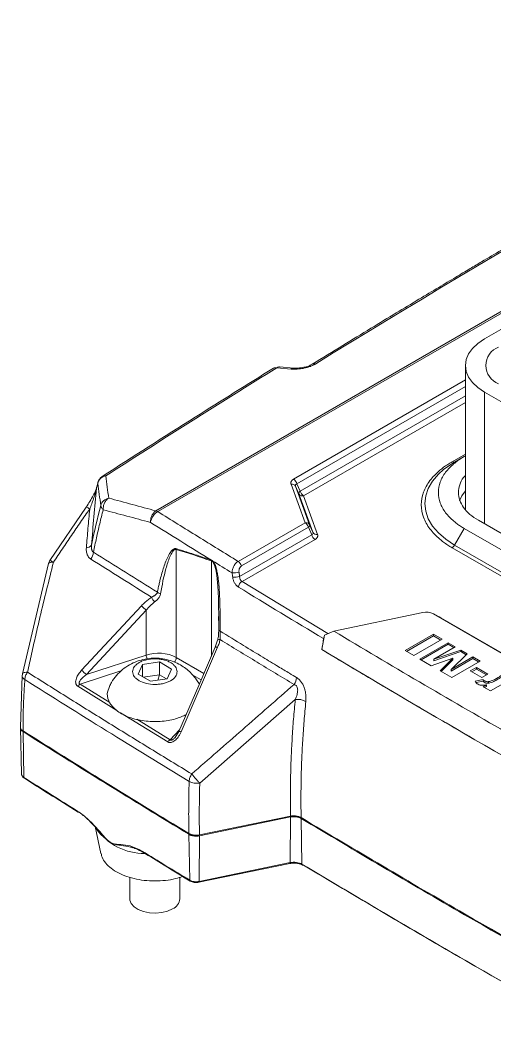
# Model space of a CAD drawing. Header units: millimetres. Extents: x 0 to 594, y 0 to 420.
# Drawn here: x 381.3 to 428.7, y 199.5 to 301 of the extents above; entities that cross this region are included whole.
import ezdxf

# ---------------------------------------------------------------- set-up
doc = ezdxf.new("R2010")
doc.units = ezdxf.units.MM
doc.header["$LTSCALE"] = 2

msp = doc.modelspace()

# ---------------------------------------------------------------- linework, layer by layer
at = {"color": 8, "linetype": 'Continuous', "lineweight": 15}
for p, q in [((479.608, 301.048), (394.825, 252.104)), ((479.286, 300.678), (395.008, 252.026)), ((408.569, 255.259), (425.724, 265.163)), ((425.724, 264.511), (408.901, 254.799)), ((427.628, 250.811), (427.628, 263.957)), ((409.235, 254.054), (425.724, 263.573)), ((425.724, 262.921), (409.567, 253.594)), ((424.405, 256.998), (425.724, 257.759)), ((389.013, 254.846), (389.055, 254.987)), ((400.359, 237.601), (400.359, 247.11)), ((403.419, 245.041), (411.999, 239.85)), ((423.264, 241.44), (423.263, 241.416)), ((396.852, 237.478), (399.618, 235.881)), ((391.41, 236.177), (387.241, 234.817)), ((399.336, 235.227), (398.515, 235.701)), ((387.008, 234.6), (390.926, 232.18)), ((387.241, 234.817), (390.207, 232.985)), ((391.281, 231.96), (395.998, 229.046)), ((392.9, 231.321), (396.229, 229.264)), ((396.229, 229.264), (397.192, 230.248))]:
    msp.add_line(p, q, dxfattribs=at)
at = {"color": 7, "linetype": 'Continuous', "lineweight": 15}
for p, q in [((427.628, 269.264), (435.123, 273.591)), ((408.329, 266.254), (406.903, 266.376)), ((408.597, 266.356), (407.172, 266.478)), ((425.724, 266.61), (425.724, 252.246)), ((440.497, 256.528), (427.628, 263.957)), ((425.612, 257.526), (424.655, 256.973)), ((425.724, 257.59), (425.612, 257.526)), ((389.042, 254.99), (388.92, 254.496)), ((389.127, 255.192), (389.022, 254.883)), ((409.714, 250.917), (408.314, 254.764)), ((408.773, 254.551), (410.174, 250.704)), ((409.107, 253.807), (408.773, 254.551)), ((408.901, 254.799), (409.235, 254.054)), ((410.508, 249.96), (409.107, 253.807)), ((409.567, 253.594), (410.968, 249.747)), ((387.854, 252.468), (384.229, 247.147)), ((403.033, 247.06), (409.714, 250.917)), ((439.896, 243.728), (427.027, 251.158)), ((410.046, 250.457), (403.365, 246.6)), ((410.38, 249.712), (410.046, 250.457)), ((410.508, 249.96), (410.174, 250.704)), ((425.612, 250.342), (424.655, 248.684)), ((438.482, 242.912), (425.612, 250.342)), ((403.178, 245.554), (410.38, 249.712)), ((410.712, 249.252), (403.419, 245.041)), ((396.852, 248.254), (396.852, 237.478)), ((437.275, 240.99), (424.405, 248.42)), ((424.655, 248.684), (437.525, 241.254)), ((384.1, 246.858), (381.495, 235.843)), ((384.107, 246.856), (384.089, 246.804)), ((400.352, 247.184), (400.368, 247.179)), ((403.121, 245.991), (403.178, 245.554)), ((387.402, 236.209), (393.375, 242.627)), ((387.881, 235.766), (393.854, 242.184)), ((393.854, 242.184), (393.854, 237.714)), ((421.487, 241.97), (412.576, 240.098)), ((444.65, 229.07), (422.536, 241.836)), ((401.087, 241.326), (401.087, 241.147)), ((401.092, 241.587), (401.092, 240.224)), ((423.097, 241.512), (423.264, 241.44)), ((423.264, 241.44), (445.378, 228.673)), ((411.388, 238.258), (411.651, 239.701)), ((419.711, 238.16), (422.54, 239.793)), ((422.54, 239.629), (419.853, 238.078)), ((422.54, 239.793), (423.416, 239.287)), ((422.54, 239.793), (422.54, 239.629)), ((423.275, 239.205), (422.54, 239.629)), ((400.981, 239.189), (400.743, 238.493)), ((423.416, 239.287), (420.588, 237.654)), ((421.18, 237.312), (424.008, 238.945)), ((424.008, 238.782), (421.321, 237.231)), ((424.008, 238.945), (424.722, 238.533)), ((424.008, 238.782), (424.008, 238.945)), ((424.581, 238.451), (424.008, 238.782)), ((387.881, 235.766), (393.854, 237.714)), ((400.972, 238.487), (397.345, 230.065)), ((420.588, 237.654), (419.711, 238.16)), ((424.722, 238.533), (422.565, 237.288)), ((422.565, 237.288), (425.276, 238.213)), ((425.276, 238.05), (422.565, 237.124)), ((425.922, 237.84), (424.317, 236.276)), ((425.276, 238.213), (425.922, 237.84)), ((425.276, 238.05), (425.276, 238.213)), ((425.817, 237.738), (425.276, 238.05)), ((393.491, 236.765), (393.043, 235.799)), ((395.164, 237.024), (393.491, 236.765)), ((393.491, 235.54), (393.491, 236.765)), ((396.389, 236.317), (395.164, 237.024)), ((395.164, 235.75), (395.164, 237.024)), ((422.326, 236.651), (421.18, 237.312)), ((424.488, 237.389), (422.326, 236.651)), ((422.565, 237.124), (422.565, 237.288)), ((423.211, 236.139), (424.488, 237.389)), ((424.488, 237.225), (423.316, 236.079)), ((424.317, 236.276), (426.474, 237.521)), ((426.474, 237.358), (424.317, 236.113)), ((427.19, 237.108), (424.361, 235.475)), ((424.488, 237.225), (424.488, 237.389)), ((426.474, 237.521), (427.19, 237.108)), ((426.474, 237.521), (426.474, 237.358)), ((427.048, 237.027), (426.474, 237.358)), ((381.469, 235.67), (381.285, 230.504)), ((381.475, 235.67), (381.49, 235.779)), ((381.49, 235.779), (381.503, 235.842)), ((393.043, 235.799), (394.268, 235.092)), ((393.559, 235.501), (395.164, 235.75)), ((395.164, 235.75), (395.019, 235.208)), ((395.164, 235.75), (395.874, 235.34)), ((395.941, 235.351), (396.389, 236.317)), ((424.361, 235.475), (423.211, 236.139)), ((424.317, 236.113), (424.317, 236.276)), ((426.221, 236.126), (426.829, 236.477)), ((427.364, 235.466), (426.221, 236.126)), ((426.829, 236.313), (426.363, 236.044)), ((426.829, 236.477), (427.972, 235.817)), ((426.829, 236.477), (426.829, 236.313)), ((427.83, 235.736), (426.829, 236.313)), ((427.972, 235.817), (427.364, 235.466)), ((394.268, 235.092), (395.941, 235.351)), ((426.695, 235.1), (427.497, 235.283)), ((427.497, 235.119), (426.802, 234.961)), ((427.497, 235.119), (427.497, 235.283)), ((427.51, 234.557), (427.846, 234.751)), ((428.245, 234.133), (427.51, 234.557)), ((427.846, 234.588), (427.652, 234.476)), ((427.846, 234.588), (427.846, 234.751)), ((428.026, 234.894), (428.026, 235.057)), ((430.294, 235.316), (428.245, 234.133)), ((408.738, 233.28), (399.202, 224.944)), ((381.286, 230.467), (381.405, 225.83)), ((397.125, 230.082), (396.732, 229.471)), ((399.172, 219.759), (408.268, 221.633)), ((408.268, 221.552), (399.172, 219.677)), ((408.228, 216.999), (408.268, 221.552)), ((409.324, 221.408), (409.409, 216.839)), ((388.746, 220.603), (389.332, 217.907)), ((398.196, 215.253), (398.11, 219.823)), ((399.172, 219.677), (399.132, 215.125)), ((399.105, 215.041), (408.201, 216.915)), ((408.228, 216.999), (399.132, 215.125)), ((392.216, 215.535), (392.216, 213.399)), ((397.216, 213.399), (397.216, 215.535))]:
    msp.add_line(p, q, dxfattribs=at)
at = {"color": 7, "linetype": 'Continuous', "lineweight": 15, "flags": 128}
for points in [[(427.628, 263.957), (426.965, 264.405), (426.433, 264.907), (426.042, 265.451), (425.804, 266.023), (425.724, 266.61), (425.804, 267.197), (426.042, 267.77), (426.433, 268.314), (426.965, 268.816), (427.628, 269.264)], [(424.655, 256.973), (423.78, 256.397), (423.558, 256.223)], [(388.902, 254.443), (388.905, 254.456), (388.92, 254.496)], [(425.151, 253.103), (425.368, 253.595), (425.724, 254.104)], [(400.743, 238.493), (399.102, 234.682), (397.118, 230.078)], [(381.549, 230.068), (381.593, 227.782), (381.636, 225.497)], [(392.216, 213.399), (392.227, 213.263), (392.364, 212.91), (392.648, 212.588), (393.063, 212.316), (393.581, 212.113), (394.171, 211.99), (394.795, 211.956), (395.414, 212.013), (395.989, 212.157), (396.484, 212.378)]]:
    msp.add_lwpolyline(points, dxfattribs=at)
at = {"color": 8, "linetype": 'Continuous', "lineweight": 15, "flags": 128}
for points in [[(423.558, 256.223), (423.042, 255.759), (422.454, 255.072), (422.027, 254.346), (421.768, 253.594), (421.682, 252.829), (421.768, 252.063), (422.027, 251.311), (422.454, 250.585), (423.042, 249.898), (423.78, 249.26), (424.655, 248.684)], [(388.891, 254.353), (388.895, 254.405), (388.902, 254.443)], [(400.743, 238.493), (400.75, 238.503), (400.771, 238.513), (400.805, 238.516), (400.851, 238.513), (400.907, 238.503), (400.972, 238.487)], [(397.115, 230.071), (397.122, 230.08), (397.143, 230.09), (397.177, 230.093), (397.223, 230.09), (397.28, 230.08), (397.345, 230.065)], [(408.201, 216.915), (408.208, 216.918), (408.216, 216.929), (408.222, 216.947), (408.226, 216.97), (408.228, 216.999)], [(399.105, 215.041), (399.112, 215.044), (399.12, 215.055), (399.126, 215.072), (399.13, 215.096), (399.132, 215.125)]]:
    msp.add_lwpolyline(points, dxfattribs=at)
at = {"color": 7, "linetype": 'Continuous', "lineweight": 15}
for centre, radius, start, end in [((429.739, 266.61), 1.965, 110.78375, 249.21633), ((424.552, 257.202), 0.251, 234.38117, 294.31596), ((408.144, 254.603), 0.782, 14.52167, 57.10571), ((408.396, 254.34), 0.432, 29.26688, 101.05128), ((409.992, 254.25), 0.782, 194.51741, 237.10814), ((394.62, 251.367), 0.765, 59.49249, 74.43262), ((409.289, 250.261), 0.782, 14.51717, 57.10819), ((410.885, 250.171), 0.432, 209.26818, 281.05029), ((411.137, 249.908), 0.782, 194.51741, 237.10814), ((387.875, 249.059), 0.639, 269.76139, 323.72522), ((387.126, 248.154), 1.471, 324.28385, 353.07307), ((397.409, 248.355), 0.567, 182.98634, 190.29964), ((424.024, 249.032), 0.721, 301.95456, 331.1446), ((400.915, 247.196), 0.563, 181.21656, 188.80924), ((400.923, 247.172), 0.555, 179.34366, 186.87345), ((400.923, 246.989), 0.471, 164.30401, 172.05274), ((402.608, 246.404), 0.782, 14.51717, 57.10819), ((402.589, 247.592), 1.687, 264.55522, 288.35262), ((402.645, 247.144), 1.676, 264.57567, 288.54676), ((403.815, 244.388), 0.764, 121.25261, 171.67435), ((395.412, 244.572), 0.748, 233.34734, 260.53019), ((399.899, 249.199), 9.26, 225.21324, 229.24817), ((396.241, 244.354), 2.048, 205.08095, 221.03971), ((421.826, 240.455), 1.553, 62.79505, 102.61832), ((395.069, 233.989), 3.919, 62.93716, 108.05986), ((393.906, 242.761), 9.232, 225.21173, 229.26087), ((387.581, 234.218), 0.689, 119.60081, 146.30604), ((407.375, 235.634), 1.511, 325.31675, 353.39177), ((408.955, 231.598), 1.696, 60.44532, 97.34802), ((396.576, 228.666), 0.691, 120.17038, 146.71328), ((409.495, 216.839), 0.099, 242.85237, 305.96569), ((396.016, 213.487), 1.203, 292.88365, 355.79489)]:
    msp.add_arc(centre, radius, start, end, dxfattribs=at)
at = {"color": 8, "linetype": 'Continuous', "lineweight": 15}
for centre, radius, start, end in [((408.582, 265.992), 0.364, 88.1722, 134.06596), ((410.66, 266.342), 0.448, 74.57298, 119.73929), ((387.645, 251.632), 0.859, 49.32962, 75.97009), ((401.309, 240.333), 0.244, 206.63246, 249.1332), ((401.167, 238.991), 0.271, 75.50654, 133.23461), ((394.96, 237.745), 1.106, 181.61629, 201.80994), ((396.082, 237.514), 0.771, 319.01581, 357.31453), ((393.709, 223.862), 5.962, 215.86414, 270.10419), ((393.56, 218.134), 0.0999, 176.0127, 234.89014), ((409.509, 216.832), 0.0998, 175.91817, 233.95912), ((398.296, 215.246), 0.0999, 175.95793, 234.08584)]:
    msp.add_arc(centre, radius, start, end, dxfattribs=at)
at = {"color": 7, "linetype": 'Continuous', "lineweight": 15}
for points, knots in [([(469.233, 300.673), (468.137, 300.078), (466.065, 298.954), (463.155, 297.362), (460.613, 295.964), (458.438, 294.762), (456.62, 293.753), (455.05, 292.878), (453.6, 292.068), (452.152, 291.256), (449.406, 289.713), (445.378, 287.432), (440.368, 284.562), (435.674, 281.844), (431.424, 279.36), (428.279, 277.504), (426.108, 276.215), (424.68, 275.365), (422.976, 274.347), (420.994, 273.158), (418.736, 271.798), (416.206, 270.264), (413.406, 268.557), (411.458, 267.359), (410.438, 266.731)], [0, 0, 0, 0, 0.0536809, 0.1014395, 0.1432797, 0.1792042, 0.2092153, 0.233598, 0.2574329, 0.2815626, 0.3059872, 0.3950074, 0.4843706, 0.5601938, 0.6348866, 0.7030215, 0.7230534, 0.7477696, 0.7774323, 0.8120425, 0.851602, 0.8961127, 0.9455775, 1, 1, 1, 1]), ([(406.56, 266.333), (403.949, 264.71), (398.178, 261.125), (392.539, 257.511), (389.452, 255.533)], [0, 0, 0, 0, 0.4525094, 1, 1, 1, 1]), ([(406.903, 266.376), (406.822, 266.387), (406.694, 266.403), (406.597, 266.349), (406.562, 266.33)], [0, 0, 0, 0, 0.635021, 1, 1, 1, 1]), ([(406.903, 266.376), (406.966, 266.423), (407.055, 266.49), (407.144, 266.469), (407.17, 266.463)], [0, 0, 0, 0, 0.6999141, 1, 1, 1, 1]), ([(410.779, 266.774), (410.748, 266.755), (410.686, 266.718), (410.584, 266.665), (410.476, 266.614), (410.363, 266.565), (410.186, 266.496), (409.934, 266.415), (409.605, 266.335), (409.27, 266.278), (408.978, 266.249), (408.729, 266.239), (408.523, 266.24), (408.394, 266.249), (408.329, 266.254)], [0, 0, 0, 0, 0.0502307, 0.1000561, 0.1497562, 0.199613, 0.249906, 0.3741591, 0.4996743, 0.6237655, 0.7495327, 0.8325711, 0.9157781, 1, 1, 1, 1]), ([(410.438, 266.731), (410.346, 266.682), (410.151, 266.577), (409.689, 266.438), (409.246, 266.365), (408.867, 266.341), (408.687, 266.351), (408.593, 266.356)], [0, 0, 0, 0, 0.1971691, 0.4227741, 0.6889311, 0.8391457, 1, 1, 1, 1]), ([(424.405, 248.42), (424.33, 248.464), (424.181, 248.552), (423.965, 248.689), (423.756, 248.829), (423.555, 248.973), (423.362, 249.12), (423.042, 249.381), (422.627, 249.767), (422.171, 250.303), (421.803, 250.87), (421.44, 251.669), (421.253, 252.709), (421.44, 253.748), (421.803, 254.547), (422.171, 255.114), (422.627, 255.65), (423.098, 256.089), (423.552, 256.446), (423.96, 256.732), (424.257, 256.909), (424.405, 256.998)], [0, 0, 0, 0, 0.0194535, 0.0388726, 0.0582753, 0.0776798, 0.0971043, 0.1165667, 0.1783143, 0.2400936, 0.3044154, 0.3687691, 0.5000067, 0.6312443, 0.6955661, 0.7599198, 0.8216673, 0.8834467, 0.9223148, 0.9611176, 1, 1, 1, 1]), ([(425.612, 257.526), (425.55, 257.489), (425.424, 257.415), (425.244, 257.301), (425.069, 257.183), (424.901, 257.063), (424.739, 256.939), (424.47, 256.721), (424.123, 256.397), (423.741, 255.949), (423.433, 255.474), (423.129, 254.804), (422.972, 253.934), (423.129, 253.063), (423.433, 252.394), (423.741, 251.919), (424.123, 251.47), (424.517, 251.103), (424.897, 250.804), (425.24, 250.565), (425.488, 250.416), (425.612, 250.342)], [0, 0, 0, 0, 0.0194526, 0.0388712, 0.0582738, 0.0776785, 0.0971034, 0.1165667, 0.1783112, 0.2400936, 0.3044123, 0.3687691, 0.5000067, 0.6312443, 0.695563, 0.7599197, 0.8216642, 0.8834467, 0.9223134, 0.9611162, 1, 1, 1, 1]), ([(389.013, 254.846), (389.02, 254.875), (389.034, 254.932), (389.067, 255.016), (389.107, 255.098), (389.158, 255.177), (389.218, 255.254), (389.304, 255.343), (389.428, 255.439), (389.602, 255.533), (389.738, 255.568), (389.81, 255.586)], [0, 0, 0, 0, 0.081168, 0.1617422, 0.2429242, 0.3258098, 0.4113487, 0.5003202, 0.6476105, 0.8138384, 1, 1, 1, 1]), ([(389.455, 255.528), (389.404, 255.495), (389.271, 255.407), (389.182, 255.274), (389.127, 255.192)], [0, 0, 0, 0, 0.3833171, 1, 1, 1, 1]), ([(389.81, 255.586), (389.859, 255.216), (389.957, 254.477), (390.058, 253.739), (390.109, 253.371)], [0, 0, 0, 0, 0.5010028, 1, 1, 1, 1]), ([(408.314, 254.764), (408.308, 254.782), (408.297, 254.818), (408.291, 254.872), (408.295, 254.925), (408.308, 254.979), (408.335, 255.042), (408.384, 255.115), (408.463, 255.193), (408.533, 255.237), (408.569, 255.259)], [0, 0, 0, 0, 0.1016443, 0.201487, 0.3005155, 0.3997418, 0.5001721, 0.6664642, 0.8315117, 1, 1, 1, 1]), ([(427.027, 251.158), (426.73, 251.35), (426.136, 251.734), (425.514, 252.423), (425.123, 253.162), (424.988, 253.935), (425.134, 254.701), (425.389, 255.275), (425.665, 255.56), (425.724, 255.621)], [0, 0, 0, 0, 0.1594144, 0.3188345, 0.4782497, 0.6376665, 0.797084, 0.9565009, 1, 1, 1, 1]), ([(388.902, 254.445), (388.867, 254.331), (388.788, 254.07), (388.458, 253.39), (388.106, 252.853), (387.854, 252.468)], [0, 0, 0, 0, 0.1805593, 0.4116958, 1, 1, 1, 1]), ([(388.205, 252.283), (388.239, 252.368), (388.307, 252.537), (388.405, 252.791), (388.5, 253.045), (388.59, 253.302), (388.677, 253.56), (388.752, 253.797), (388.811, 254.005), (388.857, 254.183), (388.88, 254.297), (388.891, 254.353)], [0, 0, 0, 0, 0.1274139, 0.2531442, 0.3771457, 0.499424, 0.625511, 0.748866, 0.8365563, 0.9204695, 1, 1, 1, 1]), ([(409.567, 253.594), (409.546, 253.592), (409.505, 253.588), (409.448, 253.59), (409.398, 253.597), (409.354, 253.608), (409.318, 253.62), (409.266, 253.642), (409.206, 253.679), (409.145, 253.738), (409.12, 253.784), (409.107, 253.807)], [0, 0, 0, 0, 0.1069632, 0.2045775, 0.2926891, 0.3712809, 0.4404379, 0.500318, 0.6787828, 0.8446467, 1, 1, 1, 1]), ([(390.109, 253.371), (389.926, 253.336), (389.737, 253.247), (389.448, 252.98), (389.352, 252.807), (389.314, 252.639)], [0, 0, 0, 0, 0.5, 0.5, 1, 1, 1, 1]), ([(389.561, 252.211), (389.554, 252.314), (389.559, 252.428), (389.601, 252.662), (389.638, 252.781), (389.742, 253.001), (389.808, 253.101), (389.953, 253.264), (390.032, 253.327), (390.109, 253.371)], [0, 0, 0, 0, 0.25, 0.25, 0.5, 0.5, 0.75, 0.75, 1, 1, 1, 1]), ([(390.109, 253.371), (390.892, 253.158), (392.459, 252.733), (394.037, 252.313), (394.825, 252.104)], [0, 0, 0, 0, 0.5000788, 1, 1, 1, 1]), ([(388.205, 252.283), (387.9, 251.844), (387.29, 250.965), (386.384, 249.641), (385.483, 248.313), (384.889, 247.424), (384.592, 246.979)], [0, 0, 0, 0, 0.2499765, 0.4999617, 0.7499662, 1, 1, 1, 1]), ([(387.872, 248.42), (387.925, 249.064), (388.03, 250.352), (388.147, 251.64), (388.205, 252.283)], [0, 0, 0, 0, 0.5009951, 1, 1, 1, 1]), ([(389.561, 252.211), (389.5, 251.977), (389.378, 251.509), (389.205, 250.805), (389.038, 250.1), (388.88, 249.393), (388.728, 248.686), (388.634, 248.213), (388.586, 247.977)], [0, 0, 0, 0, 0.1668468, 0.3336166, 0.5003131, 0.6669401, 0.8335011, 1, 1, 1, 1]), ([(389.314, 252.639), (389.315, 252.57), (389.337, 252.496), (389.422, 252.348), (389.485, 252.276), (389.561, 252.211)], [0, 0, 0, 0, 0.5, 0.5, 1, 1, 1, 1]), ([(394.825, 252.104), (394.749, 252.06), (394.672, 251.997), (394.529, 251.835), (394.464, 251.736), (394.362, 251.519), (394.324, 251.4), (394.282, 251.168), (394.276, 251.055), (394.283, 250.953)], [0, 0, 0, 0, 0.25, 0.25, 0.5, 0.5, 0.75, 0.75, 1, 1, 1, 1]), ([(394.283, 250.953), (394.296, 251.047), (394.322, 251.151), (394.406, 251.366), (394.464, 251.476), (394.601, 251.679), (394.68, 251.771), (394.845, 251.924), (394.929, 251.984), (395.008, 252.026)], [0, 0, 0, 0, 0.25, 0.25, 0.5, 0.5, 0.75, 0.75, 1, 1, 1, 1]), ([(395.008, 252.026), (395.674, 251.61), (397.006, 250.779), (399.009, 249.537), (401.018, 248.297), (402.361, 247.472), (403.033, 247.06)], [0, 0, 0, 0, 0.2500447, 0.5000586, 0.7500432, 1, 1, 1, 1]), ([(410.174, 250.704), (410.165, 250.721), (410.147, 250.756), (410.107, 250.802), (410.057, 250.844), (409.985, 250.885), (409.872, 250.924), (409.772, 250.92), (409.714, 250.917)], [0, 0, 0, 0, 0.1158674, 0.2373096, 0.3653861, 0.5008099, 0.7082223, 1, 1, 1, 1]), ([(410.968, 249.747), (410.973, 249.729), (410.984, 249.693), (410.99, 249.639), (410.986, 249.586), (410.973, 249.532), (410.946, 249.469), (410.897, 249.396), (410.818, 249.318), (410.748, 249.274), (410.712, 249.252)], [0, 0, 0, 0, 0.1016443, 0.201487, 0.3005155, 0.3997418, 0.5001721, 0.6664642, 0.8315117, 1, 1, 1, 1]), ([(388.321, 247.295), (388.293, 247.314), (388.238, 247.352), (388.164, 247.419), (388.098, 247.493), (388.04, 247.576), (387.989, 247.667), (387.935, 247.794), (387.888, 247.964), (387.861, 248.184), (387.869, 248.34), (387.872, 248.42)], [0, 0, 0, 0, 0.0833456, 0.1657967, 0.2480259, 0.3307107, 0.4145175, 0.5000863, 0.6608015, 0.8263384, 1, 1, 1, 1]), ([(388.586, 247.977), (388.571, 247.986), (388.54, 248.003), (388.499, 248.042), (388.465, 248.088), (388.437, 248.141), (388.414, 248.202), (388.398, 248.264), (388.383, 248.353), (388.376, 248.464), (388.38, 248.584), (388.388, 248.653), (388.39, 248.681)], [0, 0, 0, 0, 0.0837052, 0.16522848, 0.24636136, 0.32861036, 0.41314076, 0.50077472, 0.57116456, 0.7503252, 0.90234159, 1, 1, 1, 1]), ([(394.965, 243.972), (394.997, 244.125), (395.058, 244.421), (395.153, 244.846), (395.271, 245.334), (395.417, 245.878), (395.604, 246.488), (395.777, 246.979), (395.937, 247.358), (396.072, 247.637), (396.216, 247.891), (396.36, 248.088), (396.482, 248.216), (396.579, 248.291), (396.669, 248.33), (396.755, 248.345), (396.814, 248.332), (396.843, 248.326)], [0, 0, 0, 0, 0.0891124, 0.1722498, 0.2494301, 0.3780107, 0.4984882, 0.6233848, 0.6880149, 0.7484774, 0.81594, 0.8735814, 0.9089911, 0.9376127, 0.9599901, 0.9805422, 1, 1, 1, 1]), ([(396.852, 248.254), (396.689, 248.294), (396.57, 248.15), (396.367, 247.855), (396.283, 247.683), (396.053, 247.139), (395.93, 246.742), (395.6, 245.534), (395.433, 244.69), (395.289, 243.834)], [0, 0, 0, 0, 0.125, 0.125, 0.25, 0.25, 0.5, 0.5, 1, 1, 1, 1]), ([(396.843, 248.326), (397.073, 248.256), (397.533, 248.115), (398.228, 247.894), (398.93, 247.666), (399.639, 247.43), (400.114, 247.266), (400.352, 247.184)], [0, 0, 0, 0, 0.196796, 0.395184, 0.595174, 0.7967761, 1, 1, 1, 1]), ([(384.592, 246.979), (384.363, 246.065), (383.904, 244.236), (383.312, 241.801), (382.816, 239.67), (382.401, 237.839), (382.134, 236.613), (382, 235.998)], [0, 0, 0, 0, 0.2500022, 0.4999998, 0.6653252, 0.8319907, 1, 1, 1, 1]), ([(384.24, 247.141), (384.22, 247.119), (384.135, 247.023), (384.112, 246.894), (384.094, 246.795)], [0, 0, 0, 0, 0.2364343, 1, 1, 1, 1]), ([(400.368, 247.179), (400.379, 247.175), (400.403, 247.168), (400.437, 247.147), (400.459, 247.126), (400.469, 247.116)], [0, 0, 0, 0, 0.3358131, 0.6647569, 1, 1, 1, 1]), ([(400.469, 247.116), (400.485, 247.102), (400.517, 247.073), (400.562, 247.022), (400.605, 246.964), (400.646, 246.898), (400.685, 246.826), (400.738, 246.709), (400.803, 246.526), (400.887, 246.229), (400.971, 245.834), (401.04, 245.38), (401.095, 244.913), (401.148, 244.311), (401.188, 243.574), (401.218, 242.695), (401.231, 241.842), (401.231, 240.972), (401.226, 240.405), (401.223, 240.105)], [0, 0, 0, 0, 0.0095722, 0.0192716, 0.0292397, 0.0396065, 0.0504881, 0.061985, 0.0903671, 0.1262828, 0.1837613, 0.2514936, 0.3119255, 0.3765764, 0.5014727, 0.6219115, 0.7505639, 0.8684363, 1, 1, 1, 1]), ([(402.429, 245.913), (402.429, 245.939), (402.43, 245.994), (402.438, 246.078), (402.451, 246.164), (402.475, 246.28), (402.519, 246.422), (402.594, 246.588), (402.688, 246.743), (402.797, 246.876), (402.913, 246.985), (402.993, 247.036), (403.033, 247.06)], [0, 0, 0, 0, 0.0602683, 0.1221751, 0.1855553, 0.2502129, 0.3738612, 0.5001032, 0.6321064, 0.7605492, 0.8836305, 1, 1, 1, 1]), ([(403.365, 246.6), (403.351, 246.591), (403.323, 246.573), (403.284, 246.538), (403.241, 246.491), (403.199, 246.427), (403.162, 246.348), (403.134, 246.261), (403.118, 246.171), (403.112, 246.08), (403.118, 246.021), (403.121, 245.991)], [0, 0, 0, 0, 0.0826705, 0.1655802, 0.2500715, 0.3730443, 0.4999575, 0.6229675, 0.7498958, 0.8739468, 1, 1, 1, 1]), ([(403.059, 244.499), (403.036, 244.514), (402.989, 244.544), (402.921, 244.601), (402.846, 244.676), (402.764, 244.775), (402.682, 244.899), (402.612, 245.035), (402.555, 245.178), (402.511, 245.326), (402.495, 245.425), (402.487, 245.475)], [0, 0, 0, 0, 0.0832502, 0.1662585, 0.2499236, 0.3743126, 0.4996872, 0.6239998, 0.7494159, 0.8744983, 1, 1, 1, 1]), ([(394.386, 243.486), (394.418, 243.501), (394.483, 243.531), (394.576, 243.579), (394.664, 243.63), (394.75, 243.689), (394.828, 243.754), (394.893, 243.826), (394.94, 243.898), (394.957, 243.948), (394.965, 243.972)], [0, 0, 0, 0, 0.1242783, 0.250412, 0.3786646, 0.5003134, 0.6461298, 0.777485, 0.895033, 1, 1, 1, 1]), ([(394.696, 243.009), (394.725, 243.032), (394.783, 243.078), (394.865, 243.149), (394.944, 243.225), (395.018, 243.304), (395.099, 243.404), (395.179, 243.526), (395.252, 243.675), (395.276, 243.781), (395.289, 243.834)], [0, 0, 0, 0, 0.0965197, 0.1951527, 0.2955193, 0.3972776, 0.5001506, 0.6640319, 0.8302595, 1, 1, 1, 1]), ([(393.377, 242.625), (393.43, 242.681), (393.535, 242.791), (393.698, 242.947), (393.865, 243.095), (394.036, 243.234), (394.209, 243.365), (394.328, 243.444), (394.388, 243.484)], [0, 0, 0, 0, 0.1712619, 0.3401461, 0.5070472, 0.6723744, 0.8365485, 1, 1, 1, 1]), ([(401.092, 240.224), (401.09, 240.139), (401.087, 239.972), (401.069, 239.62), (401.024, 239.372), (400.994, 239.21)], [0, 0, 0, 0, 0.2608258, 0.514425, 1, 1, 1, 1]), ([(401.223, 240.105), (402.004, 239.627), (403.429, 238.755), (405.369, 237.576), (406.902, 236.648), (408.026, 235.971), (408.639, 235.603), (408.876, 235.461)], [0, 0, 0, 0, 0.3073316, 0.5609853, 0.7609754, 0.9073114, 1, 1, 1, 1]), ([(401.223, 240.105), (401.223, 240.082), (401.225, 240.034), (401.229, 239.956), (401.233, 239.869), (401.238, 239.774), (401.242, 239.676), (401.245, 239.57), (401.245, 239.446), (401.241, 239.338), (401.236, 239.271), (401.234, 239.254)], [0, 0, 0, 0, 0.08482036, 0.17685576, 0.27665268, 0.38454872, 0.50070601, 0.61218981, 0.75018419, 0.93684831, 1, 1, 1, 1]), ([(441.639, 223.32), (440.314, 224.061), (436.34, 226.284), (429.488, 230.18), (421.114, 235.026), (415.422, 238.407), (412.576, 240.098)], [0, 0, 0, 0, 0.1346321, 0.4038986, 0.7019331, 1, 1, 1, 1]), ([(401.237, 239.251), (401.221, 239.187), (401.187, 239.059), (401.125, 238.868), (401.055, 238.676), (401.002, 238.549), (400.975, 238.485)], [0, 0, 0, 0, 0.2469701, 0.4955981, 0.7464306, 1, 1, 1, 1]), ([(401.234, 239.254), (401.847, 238.878), (403.073, 238.128), (404.917, 237.007), (406.765, 235.888), (408, 235.146), (408.617, 234.775)], [0, 0, 0, 0, 0.2499937, 0.4999998, 0.7499739, 1, 1, 1, 1]), ([(411.61, 239.472), (411.602, 239.458), (411.581, 239.419), (411.572, 239.378), (411.567, 239.351)], [0, 0, 0, 0, 0.3544843, 1, 1, 1, 1]), ([(411.388, 238.258), (412.166, 237.793), (413.722, 236.863), (416.064, 235.472), (418.413, 234.085), (420.768, 232.702), (423.13, 231.323), (425.499, 229.948), (427.875, 228.576), (430.257, 227.209), (432.646, 225.845), (435.042, 224.485), (437.445, 223.129), (439.854, 221.777), (441.465, 220.879), (442.271, 220.43)], [0, 0, 0, 0, 0.0769255, 0.1538483, 0.2307691, 0.3076885, 0.384607, 0.4615254, 0.5384442, 0.615364, 0.6922854, 0.7692091, 0.8461357, 0.9230658, 1, 1, 1, 1]), ([(399.125, 234.862), (398.967, 235.108), (398.744, 235.456), (398.332, 235.911), (397.937, 236.276), (397.406, 236.657), (396.788, 236.986), (396.088, 237.239), (395.328, 237.391), (394.531, 237.426), (393.724, 237.332), (392.93, 237.108), (392.175, 236.755), (391.48, 236.278), (390.873, 235.685), (390.426, 235.109), (390.238, 234.711), (390.172, 234.57)], [0, 0, 0, 0, 0.0797302, 0.1124942, 0.1676258, 0.226422, 0.2906125, 0.3585343, 0.4291741, 0.5017236, 0.5756258, 0.6505182, 0.7261988, 0.8025788, 0.8796853, 0.9576758, 1, 1, 1, 1]), ([(396.286, 235.152), (396.182, 235.092), (396.07, 235.039), (395.83, 234.946), (395.7, 234.906), (395.431, 234.842), (395.292, 234.817), (395.008, 234.785), (394.861, 234.776), (394.426, 234.776), (394.134, 234.81), (393.6, 234.937), (393.352, 235.033), (393.045, 235.21), (392.951, 235.276), (392.79, 235.415), (392.721, 235.489), (392.61, 235.644), (392.567, 235.726), (392.511, 235.889), (392.496, 235.973), (392.496, 236.142), (392.51, 236.225), (392.567, 236.389), (392.609, 236.47), (392.721, 236.626), (392.789, 236.699), (392.95, 236.839), (393.043, 236.905), (393.248, 237.023), (393.36, 237.076), (393.602, 237.17), (393.732, 237.209), (394.132, 237.305), (394.424, 237.339), (394.859, 237.339), (395.006, 237.331), (395.291, 237.299), (395.429, 237.274), (395.698, 237.21), (395.828, 237.17), (396.069, 237.078), (396.181, 237.025), (396.388, 236.905), (396.48, 236.84), (396.641, 236.702), (396.711, 236.627), (396.822, 236.471), (396.864, 236.391), (396.921, 236.227), (396.936, 236.142), (396.936, 235.975), (396.922, 235.892), (396.866, 235.727), (396.823, 235.646), (396.658, 235.414), (396.493, 235.271), (396.286, 235.152)], [0, 0, 0, 0, 0.03125, 0.03125, 0.0625, 0.0625, 0.09375, 0.09375, 0.125, 0.125, 0.1875, 0.1875, 0.25, 0.25, 0.28125, 0.28125, 0.3125, 0.3125, 0.34375, 0.34375, 0.375, 0.375, 0.40625, 0.40625, 0.4375, 0.4375, 0.46875, 0.46875, 0.5, 0.5, 0.53125, 0.53125, 0.5625, 0.5625, 0.625, 0.625, 0.65625, 0.65625, 0.6875, 0.6875, 0.71875, 0.71875, 0.75, 0.75, 0.78125, 0.78125, 0.8125, 0.8125, 0.84375, 0.84375, 0.875, 0.875, 0.90625, 0.90625, 0.9375, 0.9375, 1, 1, 1, 1]), ([(381.73, 235.258), (381.734, 235.371), (381.76, 235.5), (381.854, 235.759), (381.922, 235.887), (381.999, 235.998)], [0, 0, 0, 0, 0.5, 0.5, 1, 1, 1, 1]), ([(382, 235.998), (382.677, 235.571), (384.031, 234.718), (386.069, 233.442), (388.113, 232.168), (390.843, 230.474), (394.27, 228.363), (397.028, 226.687), (398.408, 225.848)], [0, 0, 0, 0, 0.1250033, 0.2500073, 0.3750077, 0.5000002, 0.7498852, 1, 1, 1, 1]), ([(387.01, 234.599), (386.991, 234.611), (386.955, 234.636), (386.909, 234.683), (386.872, 234.737), (386.842, 234.798), (386.821, 234.865), (386.802, 234.98), (386.808, 235.158), (386.87, 235.384), (386.969, 235.61), (387.093, 235.819), (387.239, 236.022), (387.348, 236.145), (387.403, 236.207)], [0, 0, 0, 0, 0.0423065, 0.0834795, 0.1242241, 0.1652678, 0.207322, 0.2510489, 0.3695925, 0.5009873, 0.6213713, 0.7501617, 0.8729477, 1, 1, 1, 1]), ([(387.881, 235.766), (387.66, 235.611), (387.449, 235.434), (387.158, 235.075), (387.083, 234.881), (387.241, 234.817)], [0, 0, 0, 0, 0.5, 0.5, 1, 1, 1, 1]), ([(428.026, 235.057), (428.12, 235.078), (428.503, 235.163), (428.944, 235.455), (429.334, 235.675), (429.506, 235.771)], [0, 0, 0, 0, 0.1546041, 0.6278316, 1, 1, 1, 1]), ([(429.506, 235.608), (429.366, 235.528), (429.087, 235.367), (428.674, 235.126), (428.325, 234.947), (428.08, 234.904), (428.026, 234.894)], [0, 0, 0, 0, 0.3035206, 0.6070533, 0.9125333, 1, 1, 1, 1]), ([(381.73, 235.258), (381.71, 234.975), (381.671, 234.408), (381.626, 233.558), (381.59, 232.707), (381.565, 231.856), (381.549, 231.004), (381.547, 230.436), (381.547, 230.152)], [0, 0, 0, 0, 0.1667683, 0.3334894, 0.5001682, 0.6668097, 0.8334186, 1, 1, 1, 1]), ([(397.853, 231.782), (397.507, 231.621), (396.745, 231.264), (395.245, 231.039), (393.629, 231.088), (392.128, 231.451), (390.917, 232.079), (390.149, 232.9), (389.859, 233.774), (390.088, 234.318), (390.19, 234.561)], [0, 0, 0, 0, 0.1085507, 0.2394561, 0.3703608, 0.5012671, 0.6321745, 0.7630786, 0.8939856, 1, 1, 1, 1]), ([(398.408, 225.848), (400.091, 227.319), (403.493, 230.295), (406.897, 233.27), (408.617, 234.775)], [0, 0, 0, 0, 0.4943698, 1, 1, 1, 1]), ([(408.617, 234.775), (408.639, 234.769), (408.709, 234.752), (408.808, 234.691), (408.896, 234.583), (408.953, 234.452), (408.98, 234.298), (408.98, 234.129), (408.961, 233.954), (408.897, 233.66), (408.806, 233.441), (408.738, 233.28)], [0, 0, 0, 0, 0.04387609, 0.14389285, 0.21389301, 0.28728647, 0.38244893, 0.47430479, 0.57247192, 0.68389922, 1, 1, 1, 1]), ([(408.876, 235.461), (408.905, 235.443), (408.961, 235.407), (409.044, 235.344), (409.123, 235.275), (409.199, 235.198), (409.272, 235.114), (409.386, 234.965), (409.529, 234.726), (409.663, 234.394), (409.753, 234.049), (409.8, 233.714), (409.815, 233.383), (409.8, 233.179), (409.792, 233.074)], [0, 0, 0, 0, 0.04314578, 0.08532802, 0.1268453, 0.16801064, 0.20914516, 0.25057072, 0.37290649, 0.50066838, 0.62156028, 0.75030362, 0.87209495, 1, 1, 1, 1]), ([(427.328, 234.704), (427.164, 234.719), (427.022, 234.776), (426.811, 234.922), (426.743, 235.009), (426.695, 235.1)], [0, 0, 0, 0, 0.5, 0.5, 1, 1, 1, 1]), ([(427.846, 234.751), (427.791, 234.741), (427.681, 234.721), (427.508, 234.699), (427.388, 234.703), (427.328, 234.704)], [0, 0, 0, 0, 0.3242943, 0.6566979, 1, 1, 1, 1]), ([(427.497, 235.283), (427.53, 235.239), (427.581, 235.17), (427.703, 235.093), (427.829, 235.056), (427.943, 235.05), (428.006, 235.055), (428.026, 235.057)], [0, 0, 0, 0, 0.3400693, 0.5374954, 0.735835, 0.9149129, 1, 1, 1, 1]), ([(428.026, 234.894), (427.98, 234.891), (427.888, 234.885), (427.758, 234.91), (427.639, 234.963), (427.559, 235.037), (427.516, 235.094), (427.497, 235.119)], [0, 0, 0, 0, 0.1900131, 0.3812474, 0.5513846, 0.8054844, 1, 1, 1, 1]), ([(408.268, 221.633), (408.263, 221.954), (408.252, 222.594), (408.248, 223.558), (408.254, 224.523), (408.269, 225.49), (408.293, 226.458), (408.328, 227.428), (408.372, 228.399), (408.425, 229.372), (408.489, 230.347), (408.562, 231.323), (408.644, 232.301), (408.707, 232.954), (408.738, 233.28)], [0, 0, 0, 0, 0.08340019, 0.16676659, 0.25010567, 0.33342393, 0.41672786, 0.50002396, 0.58331873, 0.66661866, 0.74993026, 0.83326003, 0.91661444, 1, 1, 1, 1]), ([(409.792, 233.074), (409.761, 232.749), (409.699, 232.1), (409.617, 231.129), (409.544, 230.158), (409.481, 229.189), (409.428, 228.22), (409.384, 227.254), (409.35, 226.289), (409.325, 225.325), (409.31, 224.363), (409.305, 223.403), (409.309, 222.445), (409.32, 221.808), (409.325, 221.49)], [0, 0, 0, 0, 0.083285, 0.1665845, 0.2498969, 0.3332203, 0.416553, 0.4998933, 0.5832395, 0.6665898, 0.7499426, 0.8332964, 0.9166493, 1, 1, 1, 1]), ([(381.287, 230.535), (381.286, 230.531), (381.278, 230.481), (381.316, 230.387), (381.398, 230.258), (381.497, 230.187), (381.547, 230.152)], [0, 0, 0, 0, 0.02908747, 0.35399886, 0.676051, 1, 1, 1, 1]), ([(381.288, 230.446), (381.288, 230.443), (381.28, 230.396), (381.318, 230.303), (381.399, 230.175), (381.499, 230.103), (381.549, 230.068)], [0, 0, 0, 0, 0.0151722, 0.3437686, 0.6708906, 1, 1, 1, 1]), ([(397.348, 230.062), (397.325, 230.012), (397.281, 229.914), (397.205, 229.771), (397.106, 229.609), (396.979, 229.434), (396.809, 229.25), (396.622, 229.099), (396.431, 229.006), (396.263, 228.972), (396.146, 228.983), (396.06, 229.011), (396.021, 229.033), (396.001, 229.043)], [0, 0, 0, 0, 0.0855871, 0.1684445, 0.2489789, 0.3782221, 0.4982035, 0.6298588, 0.7480554, 0.832791, 0.9157231, 0.9575003, 1, 1, 1, 1]), ([(381.406, 225.831), (381.411, 225.789), (381.421, 225.706), (381.497, 225.553), (381.606, 225.466), (381.677, 225.409)], [0, 0, 0, 0, 0.25960613, 0.51385024, 1, 1, 1, 1]), ([(381.68, 225.411), (382.491, 224.9), (384.283, 223.77), (386.084, 222.646), (387.07, 222.031)], [0, 0, 0, 0, 0.4524819, 1, 1, 1, 1]), ([(398.407, 225.849), (398.331, 225.737), (398.264, 225.608), (398.172, 225.349), (398.147, 225.219), (398.143, 225.106)], [0, 0, 0, 0, 0.5, 0.5, 1, 1, 1, 1]), ([(399.202, 224.944), (399.145, 224.998), (399.079, 225.064), (398.938, 225.212), (398.863, 225.294), (398.715, 225.462), (398.643, 225.547), (398.513, 225.708), (398.455, 225.783), (398.407, 225.849)], [0, 0, 0, 0, 0.25, 0.25, 0.5, 0.5, 0.75, 0.75, 1, 1, 1, 1]), ([(398.111, 219.905), (398.107, 220.192), (398.097, 220.768), (398.091, 221.632), (398.093, 222.498), (398.102, 223.366), (398.118, 224.235), (398.134, 224.815), (398.143, 225.106)], [0, 0, 0, 0, 0.1666676, 0.333338, 0.5000088, 0.6666776, 0.8333421, 1, 1, 1, 1]), ([(398.143, 225.106), (398.268, 225.03), (398.443, 224.968), (398.827, 224.91), (399.031, 224.914), (399.202, 224.944)], [0, 0, 0, 0, 0.5, 0.5, 1, 1, 1, 1]), ([(399.202, 224.944), (399.194, 224.654), (399.177, 224.076), (399.162, 223.209), (399.153, 222.344), (399.152, 221.481), (399.157, 220.619), (399.167, 220.046), (399.172, 219.759)], [0, 0, 0, 0, 0.1667187, 0.3334041, 0.5000657, 0.6667126, 0.8333543, 1, 1, 1, 1]), ([(387.026, 222.117), (387.206, 221.995), (387.564, 221.752), (388.09, 221.28), (388.603, 220.764), (388.944, 220.395), (389.114, 220.202), (389.119, 220.196)], [0, 0, 0, 0, 0.24897002, 0.49621958, 0.74405473, 0.99258518, 1, 1, 1, 1]), ([(387.069, 222.028), (387.07, 222.028), (387.076, 222.022), (387.093, 222.018), (387.127, 222.016), (387.155, 222.028), (387.173, 222.035)], [0, 0, 0, 0, 0.0200609, 0.2776998, 0.5301375, 1, 1, 1, 1]), ([(387.436, 221.824), (387.526, 221.753), (387.813, 221.529), (388.3, 221.039), (388.878, 220.413), (389.457, 219.773), (390.026, 219.105), (390.787, 218.741), (391.547, 218.729), (392.189, 218.567), (392.5, 218.488)], [0, 0, 0, 0, 0.0548529, 0.1733112, 0.298465, 0.4138441, 0.5331095, 0.6454691, 0.8280801, 1, 1, 1, 1]), ([(408.268, 221.633), (408.294, 221.638), (408.352, 221.649), (408.45, 221.661), (408.568, 221.668), (408.706, 221.665), (408.859, 221.65), (409.021, 221.617), (409.184, 221.565), (409.277, 221.515), (409.325, 221.49)], [0, 0, 0, 0, 0.0714363, 0.1585952, 0.2620269, 0.3818876, 0.5176604, 0.6678729, 0.8299039, 1, 1, 1, 1]), ([(408.268, 221.552), (408.298, 221.557), (408.359, 221.569), (408.453, 221.579), (408.564, 221.586), (408.692, 221.585), (408.834, 221.572), (408.971, 221.547), (409.1, 221.511), (409.22, 221.465), (409.289, 221.427), (409.324, 221.408)], [0, 0, 0, 0, 0.0836433, 0.1670061, 0.2508619, 0.3755713, 0.5007621, 0.6253965, 0.7505128, 0.8751369, 1, 1, 1, 1]), ([(440.003, 203.672), (435.196, 206.368), (424.815, 212.192), (414.736, 218.188), (409.324, 221.408)], [0, 0, 0, 0, 0.46307721, 1, 1, 1, 1]), ([(409.325, 221.49), (414.737, 218.27), (424.823, 212.27), (435.21, 206.443), (440.024, 203.742)], [0, 0, 0, 0, 0.5365206, 1, 1, 1, 1]), ([(398.11, 219.823), (398.133, 219.81), (398.178, 219.784), (398.254, 219.75), (398.349, 219.715), (398.464, 219.683), (398.602, 219.658), (398.744, 219.644), (398.889, 219.643), (399.033, 219.652), (399.126, 219.669), (399.172, 219.677)], [0, 0, 0, 0, 0.082939, 0.1659845, 0.2499077, 0.3748177, 0.4993045, 0.6240208, 0.7492091, 0.8744871, 1, 1, 1, 1]), ([(398.111, 219.905), (398.135, 219.891), (398.182, 219.864), (398.26, 219.83), (398.341, 219.8), (398.424, 219.776), (398.507, 219.757), (398.589, 219.743), (398.668, 219.734), (398.743, 219.728), (398.814, 219.726), (398.881, 219.726), (398.942, 219.729), (398.998, 219.733), (399.049, 219.739), (399.095, 219.745), (399.135, 219.752), (399.16, 219.757), (399.172, 219.759)], [0, 0, 0, 0, 0.0869561, 0.1723455, 0.2555791, 0.3361272, 0.4135326, 0.487418, 0.5574875, 0.623524, 0.6853826, 0.7429817, 0.7962931, 0.8453312, 0.8901432, 0.9307998, 0.9673872, 1, 1, 1, 1]), ([(392.34, 218.531), (392.514, 218.485), (392.901, 218.384), (393.289, 218.17), (393.503, 218.052)], [0, 0, 0, 0, 0.4493952, 1, 1, 1, 1]), ([(389.356, 217.909), (389.366, 217.835), (389.402, 217.556), (389.679, 217.092), (390.173, 216.546), (390.855, 216.069), (391.682, 215.677), (392.626, 215.385), (393.65, 215.206), (394.717, 215.145), (395.779, 215.208), (396.726, 215.363), (397.262, 215.543), (397.491, 215.619)], [0, 0, 0, 0, 0.03592627, 0.13486498, 0.23380702, 0.3327462, 0.43168815, 0.53062753, 0.62956869, 0.72850821, 0.82744968, 0.92639055, 1, 1, 1, 1]), ([(393.502, 218.052), (394.215, 217.616), (395.79, 216.651), (397.372, 215.691), (398.238, 215.165)], [0, 0, 0, 0, 0.45247658, 1, 1, 1, 1]), ([(408.201, 216.915), (408.313, 216.932), (408.535, 216.966), (408.877, 216.945), (409.197, 216.878), (409.366, 216.793), (409.45, 216.751)], [0, 0, 0, 0, 0.2531759, 0.5020898, 0.7499367, 1, 1, 1, 1]), ([(439.327, 199.533), (434.775, 202.088), (424.65, 207.769), (414.82, 213.619), (409.409, 216.839)], [0, 0, 0, 0, 0.4496345, 1, 1, 1, 1]), ([(439.327, 199.535), (434.822, 202.063), (424.747, 207.717), (414.963, 213.539), (409.553, 216.759)], [0, 0, 0, 0, 0.4470682, 1, 1, 1, 1]), ([(399.132, 215.125), (398.971, 215.092), (398.795, 215.086), (398.466, 215.132), (398.313, 215.182), (398.196, 215.253)], [0, 0, 0, 0, 0.5, 0.5, 1, 1, 1, 1]), ([(398.237, 215.165), (398.298, 215.134), (398.419, 215.072), (398.645, 215.023), (398.88, 215.007), (399.03, 215.03), (399.105, 215.041)], [0, 0, 0, 0, 0.25480678, 0.50435847, 0.75177911, 1, 1, 1, 1])]:
    msp.add_open_spline(points, degree=3, knots=knots, dxfattribs=at)
for points in [[(469.526, 300.688), (449.081, 289.615), (429.498, 278.31), (410.779, 266.774)], [(406.903, 266.376), (401.117, 262.798), (395.419, 259.202), (389.81, 255.586)], [(389.013, 254.846), (388.972, 254.681), (388.931, 254.517), (388.891, 254.353)], [(389.314, 252.639), (389.211, 253.374), (389.111, 254.11), (389.013, 254.846)], [(388.891, 254.353), (388.706, 252.46), (388.54, 250.569), (388.39, 248.681)], [(408.901, 254.799), (408.778, 254.758), (408.73, 254.665), (408.773, 254.551)], [(409.235, 254.054), (409.134, 253.967), (409.086, 253.872), (409.107, 253.807)], [(388.39, 248.681), (388.658, 250.008), (388.967, 251.328), (389.314, 252.639)], [(394.283, 250.953), (392.702, 251.369), (391.128, 251.789), (389.561, 252.211)], [(400.368, 247.179), (398.332, 248.432), (396.303, 249.69), (394.283, 250.953)], [(410.046, 250.457), (410.147, 250.545), (410.196, 250.639), (410.174, 250.704)], [(410.38, 249.712), (410.503, 249.753), (410.551, 249.846), (410.508, 249.96)], [(388.586, 247.977), (390.703, 246.638), (392.829, 245.302), (394.965, 243.972)], [(400.359, 247.11), (399.189, 247.516), (398.02, 247.899), (396.852, 248.254)], [(394.388, 243.484), (392.357, 244.75), (390.334, 246.021), (388.321, 247.295)], [(400.372, 247.106), (400.367, 247.107), (400.363, 247.109), (400.359, 247.11)], [(400.456, 247.054), (400.429, 247.077), (400.4, 247.095), (400.372, 247.106)], [(400.469, 247.116), (401.122, 246.714), (401.775, 246.313), (402.429, 245.913)], [(402.487, 245.475), (402.467, 245.621), (402.448, 245.767), (402.429, 245.913)], [(403.178, 245.554), (403.182, 245.341), (403.279, 245.131), (403.419, 245.041)], [(411.567, 239.351), (408.716, 241.058), (405.879, 242.774), (403.059, 244.499)], [(394.696, 243.009), (394.391, 242.776), (394.11, 242.498), (393.854, 242.184)], [(412.576, 240.098), (412.267, 239.966), (411.959, 239.833), (411.651, 239.701)], [(411.388, 238.258), (411.446, 238.622), (411.506, 238.986), (411.567, 239.351)], [(411.388, 238.258), (421.492, 232.207), (431.789, 226.263), (442.271, 220.43)], [(398.143, 225.106), (392.612, 228.459), (387.139, 231.844), (381.73, 235.258)], [(398.111, 219.905), (392.529, 223.289), (387.005, 226.706), (381.547, 230.152)], [(381.549, 230.068), (387.01, 226.621), (392.53, 223.206), (398.11, 219.823)], [(381.636, 225.497), (383.427, 224.367), (385.223, 223.24), (387.026, 222.117)], [(393.46, 218.141), (395.034, 217.176), (396.613, 216.213), (398.196, 215.253)], [(408.228, 216.999), (408.638, 217.083), (409.106, 217.02), (409.409, 216.839)]]:
    msp.add_open_spline(points, degree=3, dxfattribs=at)
at = {"color": 8, "linetype": 'Continuous', "lineweight": 15}
for points, knots in [([(389.453, 255.531), (389.494, 255.553), (389.596, 255.609), (389.73, 255.595), (389.81, 255.586)], [0, 0, 0, 0, 0.3979032, 1, 1, 1, 1]), ([(384.592, 246.979), (384.506, 246.98), (384.358, 246.981), (384.202, 246.942), (384.118, 246.902), (384.109, 246.865), (384.107, 246.856)], [0, 0, 0, 0, 0.3465393, 0.5948371, 0.9063936, 1, 1, 1, 1]), ([(384.24, 247.14), (384.238, 247.145), (384.233, 247.164), (384.318, 247.128), (384.45, 247.062), (384.544, 247.007), (384.592, 246.979)], [0, 0, 0, 0, 0.1401289, 0.5423198, 0.7644513, 1, 1, 1, 1]), ([(400.456, 247.054), (400.48, 247.031), (400.528, 246.984), (400.609, 246.86), (400.718, 246.603), (400.803, 246.233), (400.885, 245.781), (400.944, 245.313), (400.992, 244.792), (401.03, 244.217), (401.071, 243.291), (401.092, 242.316), (401.088, 241.568), (401.087, 241.326)], [0, 0, 0, 0, 0.017687, 0.0359435, 0.0722149, 0.1497969, 0.2196837, 0.2988835, 0.3867225, 0.4856671, 0.5958322, 0.8696217, 1, 1, 1, 1]), ([(381.73, 235.258), (381.682, 235.295), (381.584, 235.371), (381.502, 235.501), (381.463, 235.604), (381.473, 235.658), (381.475, 235.67)], [0, 0, 0, 0, 0.3031537, 0.6261566, 0.9170125, 1, 1, 1, 1]), ([(381.503, 235.842), (381.504, 235.85), (381.509, 235.891), (381.592, 235.939), (381.752, 235.99), (381.909, 235.995), (381.999, 235.998)], [0, 0, 0, 0, 0.0803177, 0.39645773, 0.64827359, 1, 1, 1, 1]), ([(396.732, 229.478), (396.663, 229.409), (396.572, 229.317), (396.428, 229.241), (396.358, 229.222), (396.31, 229.223), (396.267, 229.232), (396.244, 229.251), (396.229, 229.264)], [0, 0, 0, 0, 0.4632478, 0.6181235, 0.7482447, 0.8089582, 0.8696883, 1, 1, 1, 1]), ([(381.406, 225.83), (381.406, 225.828), (381.4, 225.786), (381.433, 225.705), (381.506, 225.591), (381.593, 225.529), (381.636, 225.497)], [0, 0, 0, 0, 0.0155122, 0.3437393, 0.6712062, 1, 1, 1, 1]), ([(381.679, 225.408), (381.673, 225.413), (381.66, 225.422), (381.642, 225.449), (381.639, 225.478), (381.636, 225.497)], [0, 0, 0, 0, 0.2454215, 0.5091405, 1, 1, 1, 1]), ([(387.026, 222.117), (387.029, 222.098), (387.032, 222.069), (387.05, 222.042), (387.063, 222.033), (387.069, 222.028)], [0, 0, 0, 0, 0.4895112, 0.7525119, 1, 1, 1, 1]), ([(389.119, 220.196), (389.28, 220.016), (389.605, 219.651), (390.106, 219.068), (390.809, 218.789), (391.532, 218.814), (392.469, 218.638), (393.13, 218.306), (393.46, 218.141)], [0, 0, 0, 0, 0.1147418, 0.2324423, 0.3486906, 0.5662369, 0.7833409, 1, 1, 1, 1])]:
    msp.add_open_spline(points, degree=3, knots=knots, dxfattribs=at)

doc.saveas('drawing.dxf')
